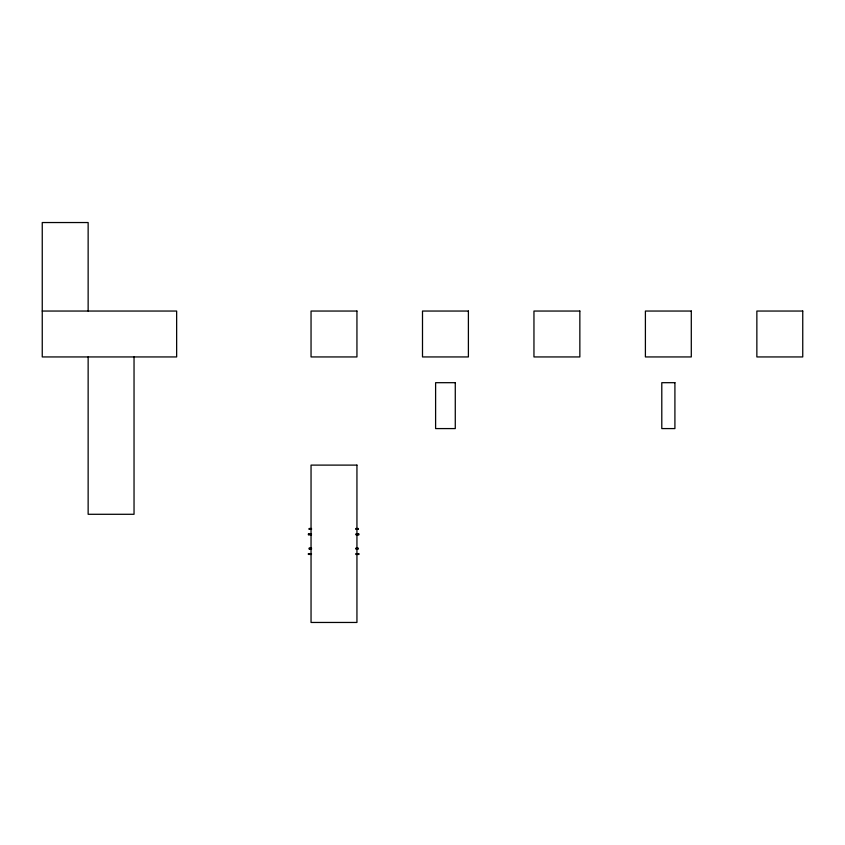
<?xml version="1.0" encoding="UTF-8"?>
<svg xmlns="http://www.w3.org/2000/svg" width="845" height="845" viewBox="0 0 845 845"><rect width="100%" height="100%" fill="white"/><g stroke="black" fill="none" stroke-linecap="round" stroke-linejoin="round"><path stroke-width="1.27" d="M42.25 311.044L176.647 311.044L176.647 356.939L42.25 356.939L42.25 222.541L88.144 222.541L88.144 311.044M311.583 528.516L309.027 528.516L309.027 529.34L311.583 529.34M355.724 528.516L358.291 528.516L358.291 529.34L355.724 529.34M311.499 533.955L308.362 533.955L308.362 534.769L311.499 534.769M355.819 533.955L358.956 533.955L358.956 534.769L355.819 534.769M311.583 548.183L309.027 548.183L309.027 549.007L311.583 549.007M355.724 548.183L358.291 548.183L358.291 549.007L355.724 549.007M311.499 553.623L308.362 553.623L308.362 554.436L311.499 554.436M355.819 553.623L358.956 553.623L358.956 554.436L355.819 554.436M358.375 533.955L358.375 534.769M358.375 553.623L358.375 554.436M357.71 528.516L357.71 529.34M357.71 548.183L357.71 549.007M309.608 528.516L309.608 529.34M309.608 548.183L309.608 549.007M308.943 533.955L308.943 534.769M308.943 553.623L308.943 554.436M134.038 356.939L134.038 514.288L88.144 514.288L88.144 356.939M356.939 311.044L311.044 311.044L311.044 356.939L356.939 356.939L356.939 311.044M468.394 311.044L422.5 311.044L422.5 356.939L468.394 356.939L468.394 311.044M579.85 311.044L533.955 311.044L533.955 356.939L579.85 356.939L579.85 311.044M691.294 311.044L645.4 311.044L645.4 356.939L691.294 356.939L691.294 311.044M802.75 311.044L756.856 311.044L756.856 356.939L802.75 356.939L802.75 311.044M455.275 382.69L435.608 382.69L435.608 428.584L455.275 428.584L455.275 382.69M674.912 382.69L661.793 382.69L661.793 428.584L674.912 428.584L674.912 382.69M356.939 465.109L311.044 465.109L311.044 622.459L356.939 622.459L356.939 465.109"/></g></svg>
